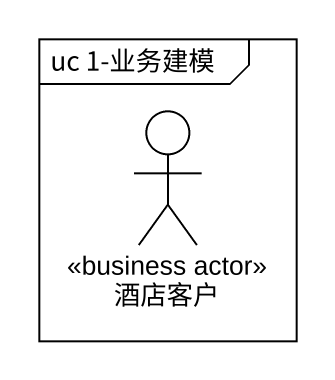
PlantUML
@startuml
mainframe uc 1-业务建模
actor 酒店客户 <<business actor>>
@enduml
